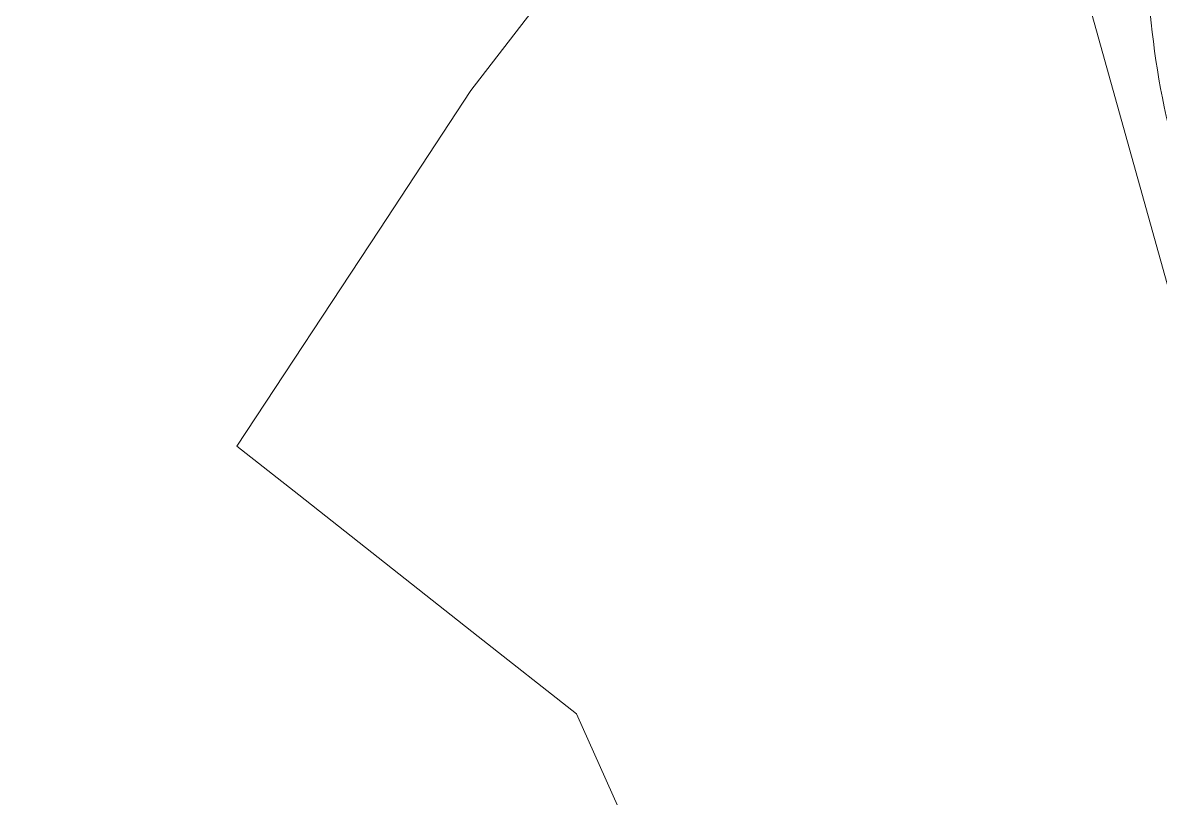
# Model space of a CAD drawing. Header units: metres. Extents: x 2683404 to 2684427, y 1250406 to 1251451.
# Drawn here: x 2683598.5 to 2683730, y 1250626.8 to 1250716.4 of the extents above; entities that cross this region are included whole.
import ezdxf

# ---------------------------------------------------------------- set-up
doc = ezdxf.new("R2010")
doc.units = ezdxf.units.M
doc.linetypes.add('AUSGEZOGEN', pattern=[0])
for name, color, linetype, lineweight in [('17__01973', 8, 'AUSGEZOGEN', 13), ('25__01221', 8, 'AUSGEZOGEN', 13), ('48__01611', 8, 'AUSGEZOGEN', 13), ('84__01940', 8, 'AUSGEZOGEN', 13)]:
    doc.layers.add(name, color=color, linetype=linetype, lineweight=lineweight)

# ---------------------------------------------------------------- blocks, each defined once
blk = doc.blocks.new('COMPLEXOBJECT_9')
at = {"layer": '17__01973', "color": 8, "linetype": 'AUSGEZOGEN', "lineweight": 18, "transparency": 33554687}
blk.add_lwpolyline([(-2818.57, -724.45), (-2517.25, -635.24), (-2518.95, -629.48), (-2510.64, -627.03), (-2546.35, -499.17), (-2542.24, -462.44), (-2545.79, -450.45)], dxfattribs=at)
blk = doc.blocks.new('COMPLEXOBJECT_45')
at = {"layer": '25__01221', "color": 8, "linetype": 'AUSGEZOGEN', "lineweight": 18, "transparency": 33554687}
blk.add_line((-2538.12, -505.15), (-2538.12, -505.15), dxfattribs=at)
blk.add_arc((-2442.8, -495.33), 95.82, 185.8859, 196.3548, dxfattribs=at)
blk = doc.blocks.new('COMPLEXOBJECT_113')
at = {"layer": '48__01611', "color": 8, "linetype": 'AUSGEZOGEN', "lineweight": 18, "transparency": 33554687}
blk.add_line((-2538.12, -505.15), (-2538.12, -505.15), dxfattribs=at)
for centre, radius, start, end in [((-2443.07, -495.33), 95.55, 175.4043, 185.9004), ((-2442.8, -495.33), 95.82, 185.8859, 196.3548)]:
    blk.add_arc(centre, radius, start, end, dxfattribs=at)
blk = doc.blocks.new('COMPLEXOBJECT_134')
at = {"layer": '84__01940', "color": 8, "linetype": 'AUSGEZOGEN', "lineweight": 18, "transparency": 33554687}
blk.add_line((-2538.12, -505.15), (-2538.12, -505.15), dxfattribs=at)
for centre, radius, start, end in [((-2443.07, -495.33), 95.55, 175.4043, 185.9004), ((-2442.8, -495.33), 95.82, 185.8859, 196.3548)]:
    blk.add_arc(centre, radius, start, end, dxfattribs=at)
blk = doc.blocks.new('COMPLEXOBJECT_137')
at = {"layer": '84__01940', "color": 8, "linetype": 'AUSGEZOGEN', "lineweight": 18, "transparency": 33554687}
blk.add_line((-2538.12, -505.15), (-2538.12, -505.15), dxfattribs=at)
blk.add_lwpolyline([(-2542.97, -476.45), (-2571.51, -456.66), (-2573.72, -459.34), (-2578.36, -466.42), (-2599.22, -449.98), (-2623.73, -480.91), (-2604.04, -496.53), (-2605.87, -498.9), (-2616.77, -512.97), (-2627.35, -529.11), (-2643.8, -554.07), (-2636.65, -559.7), (-2615.9, -576.06), (-2604.54, -585.02), (-2576.31, -648.14)], dxfattribs=at)
for centre, radius, start, end in [((-2443.07, -495.33), 95.55, 175.4043, 185.9004), ((-2442.8, -495.33), 95.82, 185.8859, 196.3548)]:
    blk.add_arc(centre, radius, start, end, dxfattribs=at)

msp = doc.modelspace()

# ---------------------------------------------------------------- block references
at = {"layer": '17__01973', "color": 8, "linetype": 'AUSGEZOGEN', "lineweight": 18, "transparency": 33554687}
msp.add_blockref('COMPLEXOBJECT_9', (2686267.09, 1251221.52), dxfattribs=at)
at = {"layer": '25__01221', "color": 8, "linetype": 'AUSGEZOGEN', "lineweight": 18, "transparency": 33554687}
msp.add_blockref('COMPLEXOBJECT_45', (2686267.09, 1251221.52), dxfattribs=at)
at = {"layer": '48__01611', "color": 8, "linetype": 'AUSGEZOGEN', "lineweight": 18, "transparency": 33554687}
msp.add_blockref('COMPLEXOBJECT_113', (2686267.09, 1251221.52), dxfattribs=at)
at = {"layer": '84__01940', "color": 8, "linetype": 'AUSGEZOGEN', "lineweight": 18, "transparency": 33554687}
for name in ['COMPLEXOBJECT_134', 'COMPLEXOBJECT_137']:
    msp.add_blockref(name, (2686267.09, 1251221.52), dxfattribs=at)

doc.saveas('drawing.dxf')
